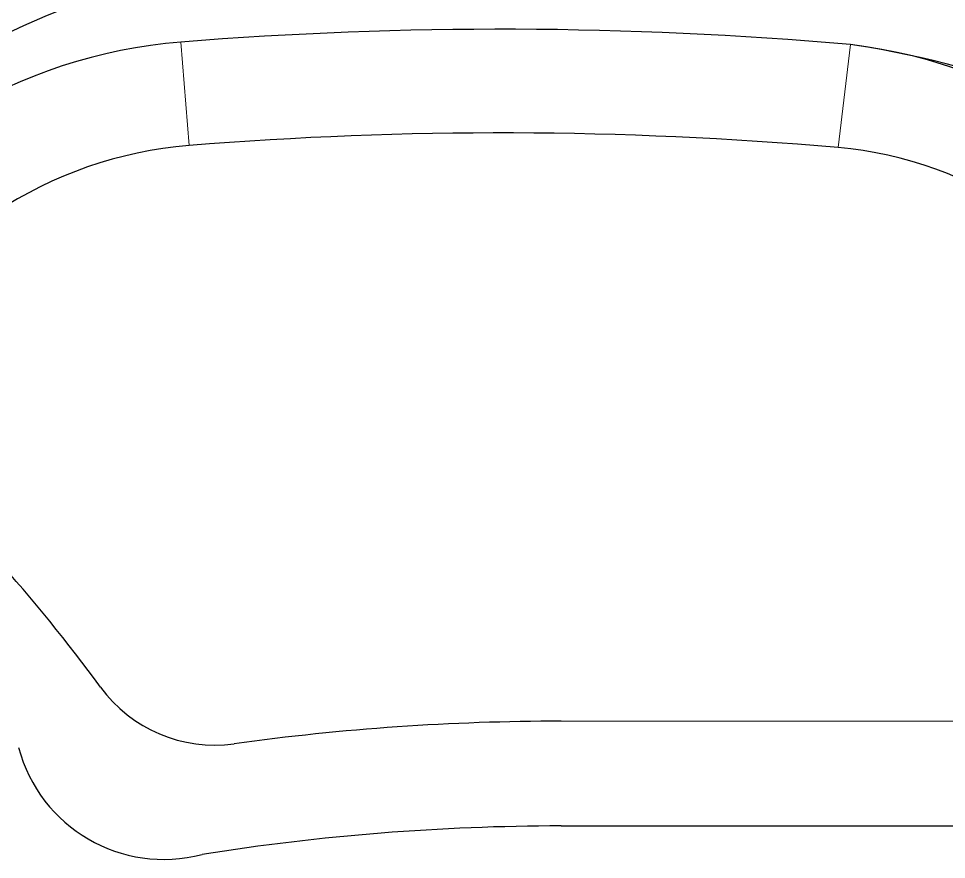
# Model space of a CAD drawing. Extents: x 832 to 911, y 781 to 934.
# Drawn here: x 856.84 to 869.96, y 809.33 to 821.22 of the extents above; entities that cross this region are included whole.
import ezdxf

# ---------------------------------------------------------------- set-up
doc = ezdxf.new("R2010")
doc.units = 0
doc.header["$MEASUREMENT"] = 0
doc.layers.add('1', color=4, linetype='Continuous')

# ---------------------------------------------------------------- blocks, each defined once
blk = doc.blocks.new('2018 SOVEREIGN HL')
at = {"layer": '1', "color": 3, "linetype": 'Continuous', "lineweight": 15}
for p, q in [((27.438, 23.796), (27.556, 22.334)), ((36.732, 22.304), (36.908, 23.761)), ((32.817, 14.194), (43.811, 14.194))]:
    blk.add_line(p, q, dxfattribs=at)
at = {"layer": '1', "color": 2}
blk.add_line((32.818, 12.713), (43.811, 12.713), dxfattribs=at)
at = {"layer": '1', "color": 3}
for centre, radius, start, end in [((29.262, 15.162), 9.745, 100.9734, 131.9714), ((31.965, -32.385), 56.363, 84.9685, 94.6075), ((28.021, 16.558), 7.261, 94.6075, 148.2807), ((36.033, 16.552), 7.262, 27.6603, 83.0751), ((34.901, 10.36), 13.552, 30.7874, 81.2319), ((31.971, -32.217), 54.729, 85.0095, 94.6267), ((28.024, 16.553), 5.799, 94.6267, 152.3441), ((36.258, 16.877), 5.448, 25.7264, 85.0095), ((7.618, 1.016), 23.146, 36.1668, 41.9923), ((27.918, 15.855), 1.999, 216.1668, 277.9023), ((32.819, -19.45), 33.644, 90.0026, 97.9023)]:
    blk.add_arc(centre, radius, start, end, dxfattribs=at)
at = {"layer": '1', "color": 2}
for centre, radius, start, end in [((27.2, 14.366), 2.126, 194.8169, 284.7388), ((32.83, -19.605), 32.318, 90.0228, 99.06)]:
    blk.add_arc(centre, radius, start, end, dxfattribs=at)

msp = doc.modelspace()

# ---------------------------------------------------------------- block references
at = {"layer": '1'}
msp.add_blockref('2018 SOVEREIGN HL', (831.694, 797.095), dxfattribs=at)

doc.saveas('drawing.dxf')
